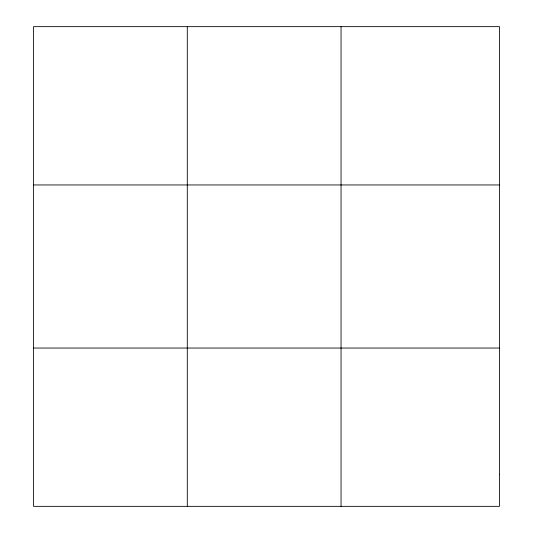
<?xml version="1.0" encoding="UTF-8"?>
<svg xmlns="http://www.w3.org/2000/svg" width="533" height="533" viewBox="0 0 533 533"><rect width="100%" height="100%" fill="white"/><g stroke="black" fill="none" stroke-linecap="round" stroke-linejoin="round"><path stroke-width="0.8" d="M187.296 506.35L187.296 26.65M341.047 506.35L341.047 26.65M33.546 184.951L499.454 184.951M33.546 348.049L499.454 348.049M499.454 474.69L499.454 506.35L33.546 506.35L33.546 26.65L499.454 26.65L499.454 474.69"/></g></svg>
